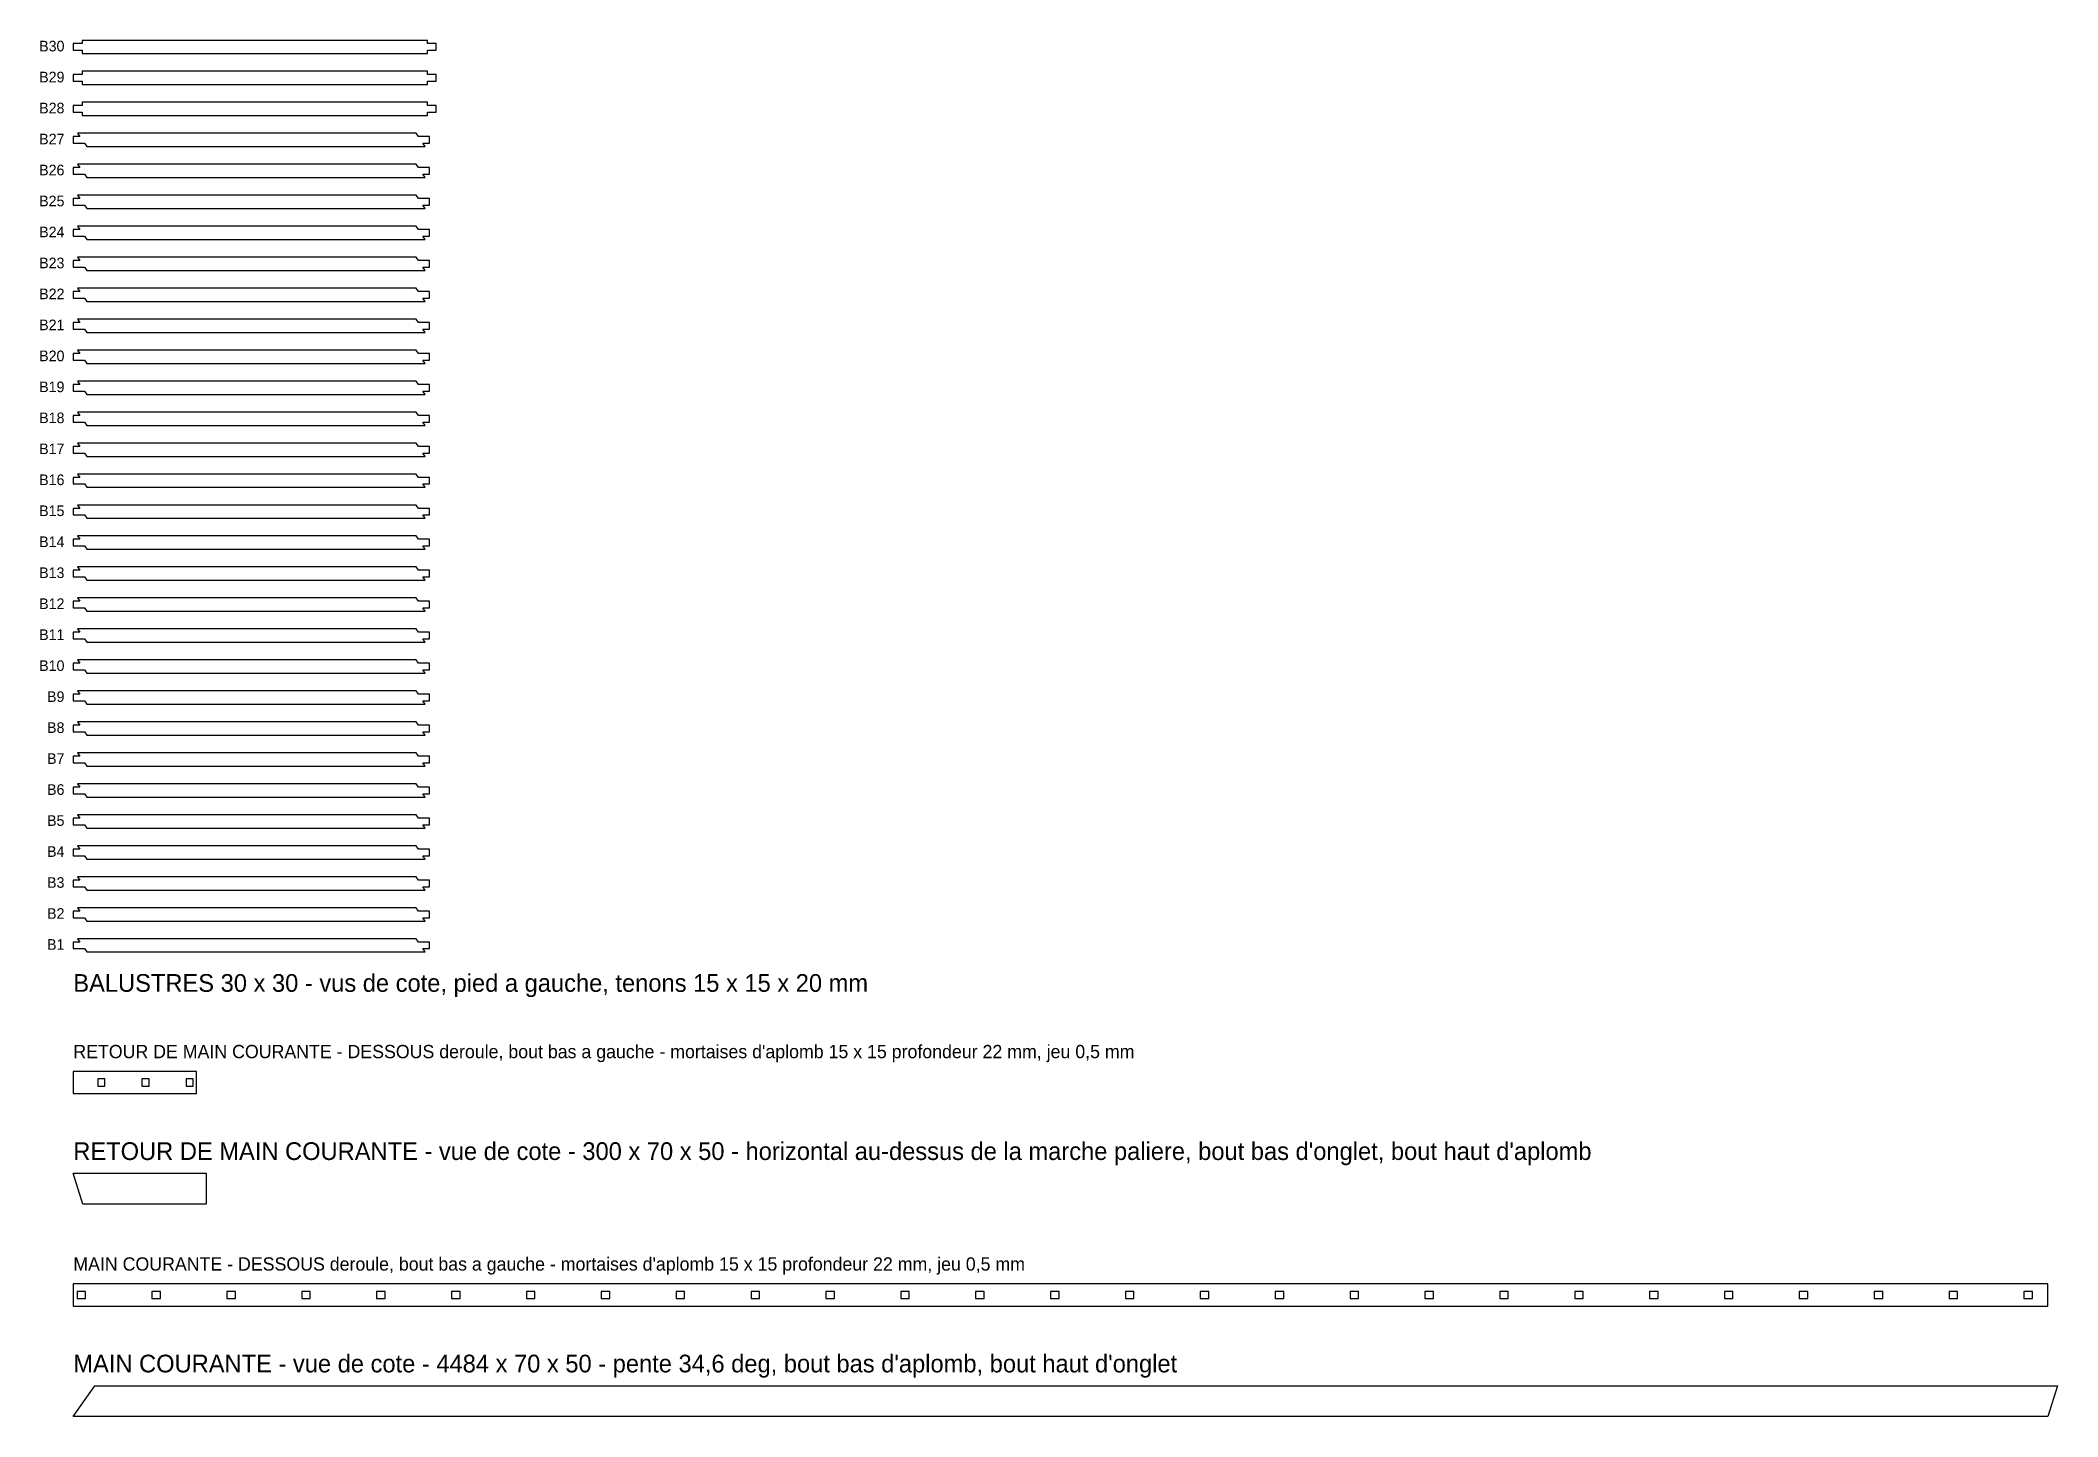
# Model space of a CAD drawing. Header units: millimetres. Extents: x -74 to 4484, y 0 to 3110.
import ezdxf
from ezdxf.enums import TextEntityAlignment as Align

# ---------------------------------------------------------------- set-up
doc = ezdxf.new("R2010")
doc.units = ezdxf.units.MM
for name, color, linetype in [('DECOUPE', 7, 'CONTINUOUS'), ('MORTAISE', 2, 'CONTINUOUS'), ('TEXTE', 3, 'CONTINUOUS')]:
    doc.layers.add(name, color=color, linetype=linetype)

msp = doc.modelspace()

# ---------------------------------------------------------------- linework, layer by layer
at = {"layer": 'DECOUPE'}
for points in [[(20, 3110), (20, 3102.5), (0, 3102.5), (0, 3087.5), (20, 3087.5), (20, 3080), (800, 3080), (800, 3087.5), (820, 3087.5), (820, 3102.5), (800, 3102.5), (800, 3110)], [(20, 3040), (20, 3032.5), (0, 3032.5), (0, 3017.5), (20, 3017.5), (20, 3010), (800, 3010), (800, 3017.5), (820, 3017.5), (820, 3032.5), (800, 3032.5), (800, 3040)], [(20, 2970), (20, 2962.5), (0, 2962.5), (0, 2947.5), (20, 2947.5), (20, 2940), (800, 2940), (800, 2947.5), (820, 2947.5), (820, 2962.5), (800, 2962.5), (800, 2970)], [(9.644, 2900), (14.822, 2892.5), (0, 2892.5), (0, 2877.5), (25.178, 2877.5), (30.356, 2870), (795.293, 2870), (790.115, 2877.5), (804.937, 2877.5), (804.937, 2892.5), (779.759, 2892.5), (774.581, 2900)], [(9.644, 2830), (14.822, 2822.5), (0, 2822.5), (0, 2807.5), (25.178, 2807.5), (30.356, 2800), (795.293, 2800), (790.115, 2807.5), (804.937, 2807.5), (804.937, 2822.5), (779.759, 2822.5), (774.581, 2830)], [(9.644, 2760), (14.822, 2752.5), (0, 2752.5), (0, 2737.5), (25.178, 2737.5), (30.356, 2730), (795.293, 2730), (790.115, 2737.5), (804.937, 2737.5), (804.937, 2752.5), (779.759, 2752.5), (774.581, 2760)], [(9.644, 2690), (14.822, 2682.5), (0, 2682.5), (0, 2667.5), (25.178, 2667.5), (30.356, 2660), (795.293, 2660), (790.115, 2667.5), (804.937, 2667.5), (804.937, 2682.5), (779.759, 2682.5), (774.581, 2690)], [(9.644, 2620), (14.822, 2612.5), (0, 2612.5), (0, 2597.5), (25.178, 2597.5), (30.356, 2590), (795.293, 2590), (790.115, 2597.5), (804.937, 2597.5), (804.937, 2612.5), (779.759, 2612.5), (774.581, 2620)], [(9.644, 2550), (14.822, 2542.5), (0, 2542.5), (0, 2527.5), (25.178, 2527.5), (30.356, 2520), (795.293, 2520), (790.115, 2527.5), (804.937, 2527.5), (804.937, 2542.5), (779.759, 2542.5), (774.581, 2550)], [(9.644, 2480), (14.822, 2472.5), (0, 2472.5), (0, 2457.5), (25.178, 2457.5), (30.356, 2450), (795.293, 2450), (790.115, 2457.5), (804.937, 2457.5), (804.937, 2472.5), (779.759, 2472.5), (774.581, 2480)], [(9.644, 2410), (14.822, 2402.5), (0, 2402.5), (0, 2387.5), (25.178, 2387.5), (30.356, 2380), (795.293, 2380), (790.115, 2387.5), (804.937, 2387.5), (804.937, 2402.5), (779.759, 2402.5), (774.581, 2410)], [(9.644, 2340), (14.822, 2332.5), (0, 2332.5), (0, 2317.5), (25.178, 2317.5), (30.356, 2310), (795.293, 2310), (790.115, 2317.5), (804.937, 2317.5), (804.937, 2332.5), (779.759, 2332.5), (774.581, 2340)], [(9.644, 2270), (14.822, 2262.5), (0, 2262.5), (0, 2247.5), (25.178, 2247.5), (30.356, 2240), (795.293, 2240), (790.115, 2247.5), (804.937, 2247.5), (804.937, 2262.5), (779.759, 2262.5), (774.581, 2270)], [(9.644, 2200), (14.822, 2192.5), (0, 2192.5), (0, 2177.5), (25.178, 2177.5), (30.356, 2170), (795.293, 2170), (790.115, 2177.5), (804.937, 2177.5), (804.937, 2192.5), (779.759, 2192.5), (774.581, 2200)], [(9.644, 2130), (14.822, 2122.5), (0, 2122.5), (0, 2107.5), (25.178, 2107.5), (30.356, 2100), (795.293, 2100), (790.115, 2107.5), (804.937, 2107.5), (804.937, 2122.5), (779.759, 2122.5), (774.581, 2130)], [(9.644, 2060), (14.822, 2052.5), (0, 2052.5), (0, 2037.5), (25.178, 2037.5), (30.356, 2030), (795.293, 2030), (790.115, 2037.5), (804.937, 2037.5), (804.937, 2052.5), (779.759, 2052.5), (774.581, 2060)], [(9.644, 1990), (14.822, 1982.5), (0, 1982.5), (0, 1967.5), (25.178, 1967.5), (30.356, 1960), (795.293, 1960), (790.115, 1967.5), (804.937, 1967.5), (804.937, 1982.5), (779.759, 1982.5), (774.581, 1990)], [(9.644, 1920), (14.822, 1912.5), (0, 1912.5), (0, 1897.5), (25.178, 1897.5), (30.356, 1890), (795.293, 1890), (790.115, 1897.5), (804.937, 1897.5), (804.937, 1912.5), (779.759, 1912.5), (774.581, 1920)], [(9.644, 1850), (14.822, 1842.5), (0, 1842.5), (0, 1827.5), (25.178, 1827.5), (30.356, 1820), (795.293, 1820), (790.115, 1827.5), (804.937, 1827.5), (804.937, 1842.5), (779.759, 1842.5), (774.581, 1850)], [(9.644, 1780), (14.822, 1772.5), (0, 1772.5), (0, 1757.5), (25.178, 1757.5), (30.356, 1750), (795.293, 1750), (790.115, 1757.5), (804.937, 1757.5), (804.937, 1772.5), (779.759, 1772.5), (774.581, 1780)], [(9.644, 1710), (14.822, 1702.5), (0, 1702.5), (0, 1687.5), (25.178, 1687.5), (30.356, 1680), (795.293, 1680), (790.115, 1687.5), (804.937, 1687.5), (804.937, 1702.5), (779.759, 1702.5), (774.581, 1710)], [(9.644, 1640), (14.822, 1632.5), (0, 1632.5), (0, 1617.5), (25.178, 1617.5), (30.356, 1610), (795.293, 1610), (790.115, 1617.5), (804.937, 1617.5), (804.937, 1632.5), (779.759, 1632.5), (774.581, 1640)], [(9.644, 1570), (14.822, 1562.5), (0, 1562.5), (0, 1547.5), (25.178, 1547.5), (30.356, 1540), (795.293, 1540), (790.115, 1547.5), (804.937, 1547.5), (804.937, 1562.5), (779.759, 1562.5), (774.581, 1570)], [(9.644, 1500), (14.822, 1492.5), (0, 1492.5), (0, 1477.5), (25.178, 1477.5), (30.356, 1470), (795.293, 1470), (790.115, 1477.5), (804.937, 1477.5), (804.937, 1492.5), (779.759, 1492.5), (774.581, 1500)], [(9.644, 1430), (14.822, 1422.5), (0, 1422.5), (0, 1407.5), (25.178, 1407.5), (30.356, 1400), (795.293, 1400), (790.115, 1407.5), (804.937, 1407.5), (804.937, 1422.5), (779.759, 1422.5), (774.581, 1430)], [(9.644, 1360), (14.822, 1352.5), (0, 1352.5), (0, 1337.5), (25.178, 1337.5), (30.356, 1330), (795.293, 1330), (790.115, 1337.5), (804.937, 1337.5), (804.937, 1352.5), (779.759, 1352.5), (774.581, 1360)], [(9.644, 1290), (14.822, 1282.5), (0, 1282.5), (0, 1267.5), (25.178, 1267.5), (30.356, 1260), (795.293, 1260), (790.115, 1267.5), (804.937, 1267.5), (804.937, 1282.5), (779.759, 1282.5), (774.581, 1290)], [(9.644, 1220), (14.822, 1212.5), (0, 1212.5), (0, 1197.5), (25.178, 1197.5), (30.356, 1190), (795.293, 1190), (790.115, 1197.5), (804.937, 1197.5), (804.937, 1212.5), (779.759, 1212.5), (774.581, 1220)], [(9.644, 1150), (14.822, 1142.5), (0, 1142.5), (0, 1127.5), (25.178, 1127.5), (30.356, 1120), (795.293, 1120), (790.115, 1127.5), (804.937, 1127.5), (804.937, 1142.5), (779.759, 1142.5), (774.581, 1150)], [(9.644, 1080), (14.822, 1072.5), (0, 1072.5), (0, 1057.5), (25.178, 1057.5), (30.356, 1050), (795.293, 1050), (790.115, 1057.5), (804.937, 1057.5), (804.937, 1072.5), (779.759, 1072.5), (774.581, 1080)], [(0, 730), (278.183, 730), (278.183, 780), (0, 780)], [(0, 550), (300, 550), (300, 480), (21.817, 480)], [(0, 250), (4461.926, 250), (4461.926, 300), (0, 300)], [(48.329, 70), (4483.743, 70), (4461.926, 0), (0, 0)]]:
    msp.add_lwpolyline(points, close=True, dxfattribs=at)
at = {"layer": 'MORTAISE'}
for points in [[(55.183, 747), (71.183, 747), (71.183, 763), (55.183, 763)], [(155.183, 747), (171.183, 747), (171.183, 763), (155.183, 763)], [(255.183, 747), (271.183, 747), (271.183, 763), (255.183, 763)], [(8.614, 267), (27.842, 267), (27.842, 283), (8.614, 283)], [(177.805, 267), (197.032, 267), (197.032, 283), (177.805, 283)], [(346.995, 267), (366.223, 267), (366.223, 283), (346.995, 283)], [(516.186, 267), (535.414, 267), (535.414, 283), (516.186, 283)], [(685.377, 267), (704.604, 267), (704.604, 283), (685.377, 283)], [(854.567, 267), (873.795, 267), (873.795, 283), (854.567, 283)], [(1023.758, 267), (1042.986, 267), (1042.986, 283), (1023.758, 283)], [(1192.949, 267), (1212.177, 267), (1212.177, 283), (1192.949, 283)], [(1362.14, 267), (1381.367, 267), (1381.367, 283), (1362.14, 283)], [(1531.33, 267), (1550.558, 267), (1550.558, 283), (1531.33, 283)], [(1700.521, 267), (1719.749, 267), (1719.749, 283), (1700.521, 283)], [(1869.712, 267), (1888.94, 267), (1888.94, 283), (1869.712, 283)], [(2038.903, 267), (2058.13, 267), (2058.13, 283), (2038.903, 283)], [(2208.093, 267), (2227.321, 267), (2227.321, 283), (2208.093, 283)], [(2377.284, 267), (2396.512, 267), (2396.512, 283), (2377.284, 283)], [(2546.475, 267), (2565.702, 267), (2565.702, 283), (2546.475, 283)], [(2715.665, 267), (2734.893, 267), (2734.893, 283), (2715.665, 283)], [(2884.856, 267), (2904.084, 267), (2904.084, 283), (2884.856, 283)], [(3054.047, 267), (3073.275, 267), (3073.275, 283), (3054.047, 283)], [(3223.238, 267), (3242.465, 267), (3242.465, 283), (3223.238, 283)], [(3392.428, 267), (3411.656, 267), (3411.656, 283), (3392.428, 283)], [(3561.619, 267), (3580.847, 267), (3580.847, 283), (3561.619, 283)], [(3730.81, 267), (3750.038, 267), (3750.038, 283), (3730.81, 283)], [(3900.001, 267), (3919.228, 267), (3919.228, 283), (3900.001, 283)], [(4069.191, 267), (4088.419, 267), (4088.419, 283), (4069.191, 283)], [(4238.382, 267), (4257.61, 267), (4257.61, 283), (4238.382, 283)], [(4407.573, 267), (4426.8, 267), (4426.8, 283), (4407.573, 283)]]:
    msp.add_lwpolyline(points, close=True, dxfattribs=at)

# ---------------------------------------------------------------- texts
at = {"layer": 'TEXTE'}
for s, p in [('B30', (-20, 3085)), ('B29', (-20, 3015)), ('B28', (-20, 2945)), ('B27', (-20, 2875)), ('B26', (-20, 2805)), ('B25', (-20, 2735)), ('B24', (-20, 2665)), ('B23', (-20, 2595)), ('B22', (-20, 2525)), ('B21', (-20, 2455)), ('B20', (-20, 2385)), ('B19', (-20, 2315)), ('B18', (-20, 2245)), ('B17', (-20, 2175)), ('B16', (-20, 2105)), ('B15', (-20, 2035)), ('B14', (-20, 1965)), ('B13', (-20, 1895)), ('B12', (-20, 1825)), ('B11', (-20, 1755)), ('B10', (-20, 1685)), ('B9', (-20, 1615)), ('B8', (-20, 1545)), ('B7', (-20, 1475)), ('B6', (-20, 1405)), ('B5', (-20, 1335)), ('B4', (-20, 1265)), ('B3', (-20, 1195)), ('B2', (-20, 1125)), ('B1', (-20, 1055))]:
    msp.add_text(s, height=24, dxfattribs=at).set_placement(p, align=Align.RIGHT)
for s, height, p in [('BALUSTRES 30 x 30 - vus de cote, pied a gauche, tenons 15 x 15 x 20 mm', 40, (0, 960)), ("RETOUR DE MAIN COURANTE - DESSOUS deroule, bout bas a gauche - mortaises d'aplomb 15 x 15 profondeur 22 mm, jeu 0,5 mm", 30, (0, 810)), ("RETOUR DE MAIN COURANTE - vue de cote - 300 x 70 x 50 - horizontal au-dessus de la marche paliere, bout bas d'onglet, bout haut d'aplomb", 40, (0, 580)), ("MAIN COURANTE - DESSOUS deroule, bout bas a gauche - mortaises d'aplomb 15 x 15 profondeur 22 mm, jeu 0,5 mm", 30, (0, 330)), ("MAIN COURANTE - vue de cote - 4484 x 70 x 50 - pente 34,6 deg, bout bas d'aplomb, bout haut d'onglet", 40, (0, 100))]:
    msp.add_text(s, height=height, dxfattribs=at).set_placement(p)

doc.saveas('drawing.dxf')
